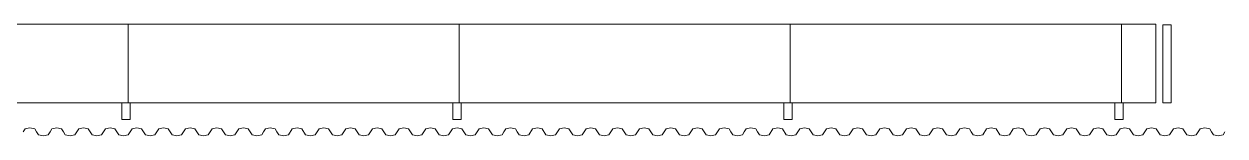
# Model space of a CAD drawing. Extents: x -28639 to -16277, y -1102 to 18050.
# Drawn here: x -22380 to -18027, y 7453 to 7859 of the extents above; entities that cross this region are included whole.
import ezdxf

# ---------------------------------------------------------------- set-up
doc = ezdxf.new("R2010")
doc.units = 0
doc.header["$LTSCALE"] = 5
doc.header["$MEASUREMENT"] = 0
doc.layers.add('ArqElet', color=11, linetype='CONTINUOUS', lineweight=5)

msp = doc.modelspace()

# ---------------------------------------------------------------- linework, layer by layer
at = {"layer": 'ArqElet'}
for p, q in [((-22002.3, 7858.8), (-23202.3, 7858.8)), ((-22002.3, 7572.8), (-22002.3, 7858.8)), ((-20802.3, 7858.8), (-22002.3, 7858.8)), ((-22002.3, 7572.8), (-22002.3, 7858.8)), ((-20802.3, 7572.8), (-20802.3, 7858.8)), ((-20802.3, 7572.8), (-20802.3, 7858.8)), ((-19602.3, 7858.8), (-20802.3, 7858.8)), ((-19602.3, 7572.8), (-19602.3, 7858.8)), ((-19602.3, 7572.8), (-19602.3, 7858.8)), ((-18402.3, 7858.8), (-19602.3, 7858.8)), ((-18402.3, 7572.8), (-18402.3, 7858.8)), ((-18402.3, 7572.8), (-18402.3, 7858.8)), ((-18277.3, 7858.8), (-18402.3, 7858.8)), ((-18277.3, 7572.8), (-18277.3, 7858.8)), ((-18251.9, 7572.8), (-18251.9, 7856.4)), ((-18251.9, 7856.4), (-18221.9, 7856.4)), ((-18221.9, 7572.8), (-18221.9, 7856.4)), ((-22002.3, 7572.8), (-23202.3, 7572.8)), ((-22025.8, 7512.8), (-22025.8, 7572.8)), ((-22025.8, 7572.8), (-21995.8, 7572.8)), ((-20802.3, 7572.8), (-22002.3, 7572.8)), ((-21995.8, 7572.8), (-21995.8, 7512.8)), ((-20825.8, 7512.8), (-20825.8, 7572.8)), ((-20825.8, 7572.8), (-20795.8, 7572.8)), ((-19602.3, 7572.8), (-20802.3, 7572.8)), ((-20795.8, 7572.8), (-20795.8, 7512.8)), ((-19625.8, 7512.8), (-19625.8, 7572.8)), ((-19625.8, 7572.8), (-19595.8, 7572.8)), ((-18402.3, 7572.8), (-19602.3, 7572.8)), ((-19595.8, 7572.8), (-19595.8, 7512.8)), ((-18425.8, 7512.8), (-18425.8, 7572.8)), ((-18425.8, 7572.8), (-18395.8, 7572.8)), ((-18277.3, 7572.8), (-18402.3, 7572.8)), ((-18395.8, 7572.8), (-18395.8, 7512.8)), ((-18221.9, 7572.8), (-18251.9, 7572.8)), ((-21995.8, 7512.8), (-22025.8, 7512.8)), ((-20795.8, 7512.8), (-20825.8, 7512.8)), ((-19595.8, 7512.8), (-19625.8, 7512.8)), ((-18395.8, 7512.8), (-18425.8, 7512.8)), ((-22382.6, 7467.8), (-22375.5, 7478.4)), ((-22375.5, 7478.4), (-22358.4, 7482.8)), ((-22358.4, 7482.8), (-22341.3, 7478.4)), ((-22341.3, 7478.4), (-22334.2, 7467.8)), ((-22334.2, 7467.8), (-22327.1, 7457.1)), ((-22327.1, 7457.1), (-22310, 7452.7)), ((-22310, 7452.7), (-22292.9, 7457.1)), ((-22292.9, 7457.1), (-22285.8, 7467.8)), ((-22285.8, 7467.8), (-22278.7, 7478.4)), ((-22278.7, 7478.4), (-22261.6, 7482.8)), ((-22261.6, 7482.8), (-22244.5, 7478.4)), ((-22244.5, 7478.4), (-22237.4, 7467.8)), ((-22237.4, 7467.8), (-22230.3, 7457.1)), ((-22230.3, 7457.1), (-22213.2, 7452.7)), ((-22213.2, 7452.7), (-22196.1, 7457.1)), ((-22196.1, 7457.1), (-22189, 7467.8)), ((-22189, 7467.8), (-22181.9, 7478.4)), ((-22181.9, 7478.4), (-22164.8, 7482.8)), ((-22164.8, 7482.8), (-22147.7, 7478.4)), ((-22147.7, 7478.4), (-22140.6, 7467.8)), ((-22140.6, 7467.8), (-22133.5, 7457.1)), ((-22133.5, 7457.1), (-22116.4, 7452.7)), ((-22116.4, 7452.7), (-22099.3, 7457.1)), ((-22099.3, 7457.1), (-22092.2, 7467.8)), ((-22092.2, 7467.8), (-22085.1, 7478.4)), ((-22085.1, 7478.4), (-22068, 7482.8)), ((-22068, 7482.8), (-22050.9, 7478.4)), ((-22050.9, 7478.4), (-22043.8, 7467.8)), ((-22043.8, 7467.8), (-22036.7, 7457.1)), ((-22036.7, 7457.1), (-22019.6, 7452.7)), ((-22019.6, 7452.7), (-22002.5, 7457.1)), ((-22002.5, 7457.1), (-21995.4, 7467.8)), ((-21995.4, 7467.8), (-21988.3, 7478.4)), ((-21988.3, 7478.4), (-21971.2, 7482.8)), ((-21971.2, 7482.8), (-21954.1, 7478.4)), ((-21954.1, 7478.4), (-21947, 7467.8)), ((-21947, 7467.8), (-21939.9, 7457.1)), ((-21939.9, 7457.1), (-21922.8, 7452.7)), ((-21922.8, 7452.7), (-21905.7, 7457.1)), ((-21905.7, 7457.1), (-21898.6, 7467.8)), ((-21898.6, 7467.8), (-21891.5, 7478.4)), ((-21891.5, 7478.4), (-21874.4, 7482.8)), ((-21874.4, 7482.8), (-21857.3, 7478.4)), ((-21857.3, 7478.4), (-21850.2, 7467.8)), ((-21850.2, 7467.8), (-21843.1, 7457.1)), ((-21843.1, 7457.1), (-21826, 7452.7)), ((-21826, 7452.7), (-21808.9, 7457.1)), ((-21808.9, 7457.1), (-21801.8, 7467.8)), ((-21801.8, 7467.8), (-21794.7, 7478.4)), ((-21794.7, 7478.4), (-21777.6, 7482.8)), ((-21777.6, 7482.8), (-21760.5, 7478.4)), ((-21760.5, 7478.4), (-21753.4, 7467.8)), ((-21753.4, 7467.8), (-21746.3, 7457.1)), ((-21746.3, 7457.1), (-21729.2, 7452.7)), ((-21729.2, 7452.7), (-21712.1, 7457.1)), ((-21712.1, 7457.1), (-21705, 7467.8)), ((-21705, 7467.8), (-21697.9, 7478.4)), ((-21697.9, 7478.4), (-21680.8, 7482.8)), ((-21680.8, 7482.8), (-21663.7, 7478.4)), ((-21663.7, 7478.4), (-21656.6, 7467.8)), ((-21656.6, 7467.8), (-21649.5, 7457.1)), ((-21649.5, 7457.1), (-21632.4, 7452.7)), ((-21632.4, 7452.7), (-21615.3, 7457.1)), ((-21615.3, 7457.1), (-21608.2, 7467.8)), ((-21608.2, 7467.8), (-21601.1, 7478.4)), ((-21601.1, 7478.4), (-21584, 7482.8)), ((-21584, 7482.8), (-21566.9, 7478.4)), ((-21566.9, 7478.4), (-21559.8, 7467.8)), ((-21559.8, 7467.8), (-21552.7, 7457.1)), ((-21552.7, 7457.1), (-21535.6, 7452.7)), ((-21535.6, 7452.7), (-21518.5, 7457.1)), ((-21518.5, 7457.1), (-21511.4, 7467.8)), ((-21511.4, 7467.8), (-21504.3, 7478.4)), ((-21504.3, 7478.4), (-21487.2, 7482.8)), ((-21487.2, 7482.8), (-21470.1, 7478.4)), ((-21470.1, 7478.4), (-21463, 7467.8)), ((-21463, 7467.8), (-21455.9, 7457.1)), ((-21455.9, 7457.1), (-21438.8, 7452.7)), ((-21438.8, 7452.7), (-21421.7, 7457.1)), ((-21421.7, 7457.1), (-21407.5, 7478.4)), ((-21407.5, 7478.4), (-21390.4, 7482.8)), ((-21390.4, 7482.8), (-21373.3, 7478.4)), ((-21373.3, 7478.4), (-21359.1, 7457.1)), ((-21359.1, 7457.1), (-21342, 7452.7)), ((-21342, 7452.7), (-21324.9, 7457.1)), ((-21324.9, 7457.1), (-21310.7, 7478.4)), ((-21310.7, 7478.4), (-21293.6, 7482.8)), ((-21293.6, 7482.8), (-21276.5, 7478.4)), ((-21276.5, 7478.4), (-21269.4, 7467.8)), ((-21269.4, 7467.8), (-21262.3, 7457.1)), ((-21262.3, 7457.1), (-21245.2, 7452.7)), ((-21245.2, 7452.7), (-21228.1, 7457.1)), ((-21228.1, 7457.1), (-21221, 7467.8)), ((-21221, 7467.8), (-21213.9, 7478.4)), ((-21213.9, 7478.4), (-21196.8, 7482.8)), ((-21196.8, 7482.8), (-21179.7, 7478.4)), ((-21179.7, 7478.4), (-21172.6, 7467.8)), ((-21172.6, 7467.8), (-21165.5, 7457.1)), ((-21165.5, 7457.1), (-21148.4, 7452.7)), ((-21148.4, 7452.7), (-21131.3, 7457.1)), ((-21131.3, 7457.1), (-21124.2, 7467.8)), ((-21124.2, 7467.8), (-21117.1, 7478.4)), ((-21117.1, 7478.4), (-21100, 7482.8)), ((-21100, 7482.8), (-21082.9, 7478.4)), ((-21082.9, 7478.4), (-21068.7, 7457.1)), ((-21068.7, 7457.1), (-21051.6, 7452.7)), ((-21051.6, 7452.7), (-21034.5, 7457.1)), ((-21034.5, 7457.1), (-21020.3, 7478.4)), ((-21020.3, 7478.4), (-21003.2, 7482.8)), ((-21003.2, 7482.8), (-20986.1, 7478.4)), ((-20986.1, 7478.4), (-20971.9, 7457.1)), ((-20971.9, 7457.1), (-20954.8, 7452.7)), ((-20954.8, 7452.7), (-20937.7, 7457.1)), ((-20937.7, 7457.1), (-20923.5, 7478.4)), ((-20923.5, 7478.4), (-20906.4, 7482.8)), ((-20906.4, 7482.8), (-20889.3, 7478.4)), ((-20889.3, 7478.4), (-20875.1, 7457.1)), ((-20875.1, 7457.1), (-20858, 7452.7)), ((-20858, 7452.7), (-20840.9, 7457.1)), ((-20840.9, 7457.1), (-20826.7, 7478.4)), ((-20826.7, 7478.4), (-20809.6, 7482.8)), ((-20809.6, 7482.8), (-20792.5, 7478.4)), ((-20792.5, 7478.4), (-20778.3, 7457.1)), ((-20778.3, 7457.1), (-20761.2, 7452.7)), ((-20761.2, 7452.7), (-20744.1, 7457.1)), ((-20744.1, 7457.1), (-20737, 7467.8)), ((-20737, 7467.8), (-20729.9, 7478.4)), ((-20729.9, 7478.4), (-20712.8, 7482.8)), ((-20712.8, 7482.8), (-20695.7, 7478.4)), ((-20695.7, 7478.4), (-20688.6, 7467.8)), ((-20688.6, 7467.8), (-20681.5, 7457.1)), ((-20681.5, 7457.1), (-20664.4, 7452.7)), ((-20664.4, 7452.7), (-20647.3, 7457.1)), ((-20647.3, 7457.1), (-20640.2, 7467.8)), ((-20640.2, 7467.8), (-20633.1, 7478.4)), ((-20633.1, 7478.4), (-20616, 7482.8)), ((-20616, 7482.8), (-20598.9, 7478.4)), ((-20598.9, 7478.4), (-20591.8, 7467.8)), ((-20591.8, 7467.8), (-20584.7, 7457.1)), ((-20584.7, 7457.1), (-20567.6, 7452.7)), ((-20567.6, 7452.7), (-20550.5, 7457.1)), ((-20550.5, 7457.1), (-20536.3, 7478.4)), ((-20536.3, 7478.4), (-20519.2, 7482.8)), ((-20519.2, 7482.8), (-20502.1, 7478.4)), ((-20502.1, 7478.4), (-20487.9, 7457.1)), ((-20487.9, 7457.1), (-20470.8, 7452.7)), ((-20470.8, 7452.7), (-20453.7, 7457.1)), ((-20453.7, 7457.1), (-20439.5, 7478.4)), ((-20439.5, 7478.4), (-20422.4, 7482.8)), ((-20422.4, 7482.8), (-20405.3, 7478.4)), ((-20405.3, 7478.4), (-20391.1, 7457.1)), ((-20391.1, 7457.1), (-20374, 7452.7)), ((-20374, 7452.7), (-20356.9, 7457.1)), ((-20356.9, 7457.1), (-20342.7, 7478.4)), ((-20342.7, 7478.4), (-20325.6, 7482.8)), ((-20325.6, 7482.8), (-20308.5, 7478.4)), ((-20308.5, 7478.4), (-20294.3, 7457.1)), ((-20294.3, 7457.1), (-20277.2, 7452.7)), ((-20277.2, 7452.7), (-20260.1, 7457.1)), ((-20260.1, 7457.1), (-20253, 7467.8)), ((-20253, 7467.8), (-20245.9, 7478.4)), ((-20245.9, 7478.4), (-20228.8, 7482.8)), ((-20228.8, 7482.8), (-20211.7, 7478.4)), ((-20211.7, 7478.4), (-20204.6, 7467.8)), ((-20204.6, 7467.8), (-20197.5, 7457.1)), ((-20197.5, 7457.1), (-20180.4, 7452.7)), ((-20180.4, 7452.7), (-20163.3, 7457.1)), ((-20163.3, 7457.1), (-20156.2, 7467.8)), ((-20156.2, 7467.8), (-20149.1, 7478.4)), ((-20149.1, 7478.4), (-20132, 7482.8)), ((-20132, 7482.8), (-20114.9, 7478.4)), ((-20114.9, 7478.4), (-20107.8, 7467.8)), ((-20107.8, 7467.8), (-20100.7, 7457.1)), ((-20100.7, 7457.1), (-20083.6, 7452.7)), ((-20083.6, 7452.7), (-20066.5, 7457.1)), ((-20066.5, 7457.1), (-20059.4, 7467.8)), ((-20059.4, 7467.8), (-20052.3, 7478.4)), ((-20052.3, 7478.4), (-20035.2, 7482.8)), ((-20035.2, 7482.8), (-20018.1, 7478.4)), ((-20018.1, 7478.4), (-20011, 7467.8)), ((-20011, 7467.8), (-20003.9, 7457.1)), ((-20003.9, 7457.1), (-19986.8, 7452.7)), ((-19986.8, 7452.7), (-19969.7, 7457.1)), ((-19969.7, 7457.1), (-19962.6, 7467.8)), ((-19962.6, 7467.8), (-19955.5, 7478.4)), ((-19955.5, 7478.4), (-19938.4, 7482.8)), ((-19938.4, 7482.8), (-19921.3, 7478.4)), ((-19921.3, 7478.4), (-19914.2, 7467.8)), ((-19914.2, 7467.8), (-19907.1, 7457.1)), ((-19907.1, 7457.1), (-19890, 7452.7)), ((-19890, 7452.7), (-19872.9, 7457.1)), ((-19872.9, 7457.1), (-19865.8, 7467.8)), ((-19865.8, 7467.8), (-19858.7, 7478.4)), ((-19858.7, 7478.4), (-19841.6, 7482.8)), ((-19841.6, 7482.8), (-19824.5, 7478.4)), ((-19824.5, 7478.4), (-19817.4, 7467.8)), ((-19817.4, 7467.8), (-19810.3, 7457.1)), ((-19810.3, 7457.1), (-19793.2, 7452.7)), ((-19793.2, 7452.7), (-19776.1, 7457.1)), ((-19776.1, 7457.1), (-19769, 7467.8)), ((-19769, 7467.8), (-19761.9, 7478.4)), ((-19761.9, 7478.4), (-19744.8, 7482.8)), ((-19744.8, 7482.8), (-19727.7, 7478.4)), ((-19727.7, 7478.4), (-19720.6, 7467.8)), ((-19720.6, 7467.8), (-19713.5, 7457.1)), ((-19713.5, 7457.1), (-19696.4, 7452.7)), ((-19696.4, 7452.7), (-19679.3, 7457.1)), ((-19679.3, 7457.1), (-19665.1, 7478.4)), ((-19665.1, 7478.4), (-19648, 7482.8)), ((-19648, 7482.8), (-19630.9, 7478.4)), ((-19630.9, 7478.4), (-19616.7, 7457.1)), ((-19616.7, 7457.1), (-19599.6, 7452.7)), ((-19599.6, 7452.7), (-19582.5, 7457.1)), ((-19582.5, 7457.1), (-19568.3, 7478.4)), ((-19568.3, 7478.4), (-19551.2, 7482.8)), ((-19551.2, 7482.8), (-19534.1, 7478.4)), ((-19534.1, 7478.4), (-19519.9, 7457.1)), ((-19519.9, 7457.1), (-19502.8, 7452.7)), ((-19502.8, 7452.7), (-19485.7, 7457.1)), ((-19485.7, 7457.1), (-19471.5, 7478.4)), ((-19471.5, 7478.4), (-19454.4, 7482.8)), ((-19454.4, 7482.8), (-19437.3, 7478.4)), ((-19437.3, 7478.4), (-19423.1, 7457.1)), ((-19423.1, 7457.1), (-19406, 7452.7)), ((-19406, 7452.7), (-19388.9, 7457.1)), ((-19388.9, 7457.1), (-19381.8, 7467.8)), ((-19381.8, 7467.8), (-19374.7, 7478.4)), ((-19374.7, 7478.4), (-19357.6, 7482.8)), ((-19357.6, 7482.8), (-19340.5, 7478.4)), ((-19340.5, 7478.4), (-19333.4, 7467.8)), ((-19333.4, 7467.8), (-19326.3, 7457.1)), ((-19326.3, 7457.1), (-19309.2, 7452.7)), ((-19309.2, 7452.7), (-19292.1, 7457.1)), ((-19292.1, 7457.1), (-19285, 7467.8)), ((-19285, 7467.8), (-19277.9, 7478.4)), ((-19277.9, 7478.4), (-19260.8, 7482.8)), ((-19260.8, 7482.8), (-19243.7, 7478.4)), ((-19243.7, 7478.4), (-19236.6, 7467.8)), ((-19236.6, 7467.8), (-19229.5, 7457.1)), ((-19229.5, 7457.1), (-19212.4, 7452.7)), ((-19212.4, 7452.7), (-19195.3, 7457.1)), ((-19195.3, 7457.1), (-19188.2, 7467.8)), ((-19188.2, 7467.8), (-19181.1, 7478.4)), ((-19181.1, 7478.4), (-19164, 7482.8)), ((-19164, 7482.8), (-19146.9, 7478.4)), ((-19146.9, 7478.4), (-19139.8, 7467.8)), ((-19139.8, 7467.8), (-19132.7, 7457.1)), ((-19132.7, 7457.1), (-19115.6, 7452.7)), ((-19115.6, 7452.7), (-19098.5, 7457.1)), ((-19098.5, 7457.1), (-19091.4, 7467.8)), ((-19091.4, 7467.8), (-19084.3, 7478.4)), ((-19084.3, 7478.4), (-19067.2, 7482.8)), ((-19067.2, 7482.8), (-19050.1, 7478.4)), ((-19050.1, 7478.4), (-19043, 7467.8)), ((-19043, 7467.8), (-19035.9, 7457.1)), ((-19035.9, 7457.1), (-19018.8, 7452.7)), ((-19018.8, 7452.7), (-19001.7, 7457.1)), ((-19001.7, 7457.1), (-18994.6, 7467.8)), ((-18994.6, 7467.8), (-18987.5, 7478.4)), ((-18987.5, 7478.4), (-18970.4, 7482.8)), ((-18970.4, 7482.8), (-18953.3, 7478.4)), ((-18953.3, 7478.4), (-18946.2, 7467.8)), ((-18946.2, 7467.8), (-18939.1, 7457.1)), ((-18939.1, 7457.1), (-18922, 7452.7)), ((-18922, 7452.7), (-18904.9, 7457.1)), ((-18904.9, 7457.1), (-18890.7, 7478.4)), ((-18890.7, 7478.4), (-18873.6, 7482.8)), ((-18873.6, 7482.8), (-18856.5, 7478.4)), ((-18856.5, 7478.4), (-18842.3, 7457.1)), ((-18842.3, 7457.1), (-18825.2, 7452.7)), ((-18825.2, 7452.7), (-18808.1, 7457.1)), ((-18808.1, 7457.1), (-18793.9, 7478.4)), ((-18793.9, 7478.4), (-18776.8, 7482.8)), ((-18776.8, 7482.8), (-18759.7, 7478.4)), ((-18759.7, 7478.4), (-18752.6, 7467.8)), ((-18752.6, 7467.8), (-18745.5, 7457.1)), ((-18745.5, 7457.1), (-18728.4, 7452.7)), ((-18728.4, 7452.7), (-18711.3, 7457.1)), ((-18711.3, 7457.1), (-18704.2, 7467.8)), ((-18704.2, 7467.8), (-18697.1, 7478.4)), ((-18697.1, 7478.4), (-18680, 7482.8)), ((-18680, 7482.8), (-18662.9, 7478.4)), ((-18662.9, 7478.4), (-18655.8, 7467.8)), ((-18655.8, 7467.8), (-18648.7, 7457.1)), ((-18648.7, 7457.1), (-18631.6, 7452.7)), ((-18631.6, 7452.7), (-18614.5, 7457.1)), ((-18614.5, 7457.1), (-18607.4, 7467.8)), ((-18607.4, 7467.8), (-18600.3, 7478.4)), ((-18600.3, 7478.4), (-18583.2, 7482.8)), ((-18583.2, 7482.8), (-18566.1, 7478.4)), ((-18566.1, 7478.4), (-18559, 7467.8)), ((-18559, 7467.8), (-18551.9, 7457.1)), ((-18551.9, 7457.1), (-18534.8, 7452.7)), ((-18534.8, 7452.7), (-18517.7, 7457.1)), ((-18517.7, 7457.1), (-18510.6, 7467.8)), ((-18510.6, 7467.8), (-18503.5, 7478.4)), ((-18503.5, 7478.4), (-18486.4, 7482.8)), ((-18486.4, 7482.8), (-18469.3, 7478.4)), ((-18469.3, 7478.4), (-18462.2, 7467.8)), ((-18462.2, 7467.8), (-18455.1, 7457.1)), ((-18455.1, 7457.1), (-18438, 7452.7)), ((-18438, 7452.7), (-18420.9, 7457.1)), ((-18420.9, 7457.1), (-18413.8, 7467.8)), ((-18413.8, 7467.8), (-18406.7, 7478.4)), ((-18406.7, 7478.4), (-18389.6, 7482.8)), ((-18389.6, 7482.8), (-18372.5, 7478.4)), ((-18372.5, 7478.4), (-18365.4, 7467.8)), ((-18365.4, 7467.8), (-18358.3, 7457.1)), ((-18358.3, 7457.1), (-18341.2, 7452.7)), ((-18341.2, 7452.7), (-18324.1, 7457.1)), ((-18324.1, 7457.1), (-18317, 7467.8)), ((-18317, 7467.8), (-18309.9, 7478.4)), ((-18309.9, 7478.4), (-18292.8, 7482.8)), ((-18292.8, 7482.8), (-18275.7, 7478.4)), ((-18275.7, 7478.4), (-18268.6, 7467.8)), ((-18268.6, 7467.8), (-18261.5, 7457.1)), ((-18261.5, 7457.1), (-18244.4, 7452.7)), ((-18244.4, 7452.7), (-18227.3, 7457.1)), ((-18227.3, 7457.1), (-18220.2, 7467.8)), ((-18220.2, 7467.8), (-18213.1, 7478.4)), ((-18213.1, 7478.4), (-18196, 7482.8)), ((-18196, 7482.8), (-18178.9, 7478.4)), ((-18178.9, 7478.4), (-18171.8, 7467.8)), ((-18171.8, 7467.8), (-18164.7, 7457.1)), ((-18164.7, 7457.1), (-18147.6, 7452.7)), ((-18147.6, 7452.7), (-18130.5, 7457.1)), ((-18130.5, 7457.1), (-18123.4, 7467.8)), ((-18123.4, 7467.8), (-18116.3, 7478.4)), ((-18116.3, 7478.4), (-18099.2, 7482.8)), ((-18099.2, 7482.8), (-18082.1, 7478.4)), ((-18082.1, 7478.4), (-18075, 7467.8)), ((-18075, 7467.8), (-18067.9, 7457.1)), ((-18067.9, 7457.1), (-18050.8, 7452.7)), ((-18050.8, 7452.7), (-18033.7, 7457.1)), ((-18033.7, 7457.1), (-18026.6, 7467.8))]:
    msp.add_line(p, q, dxfattribs=at)

doc.saveas('drawing.dxf')
